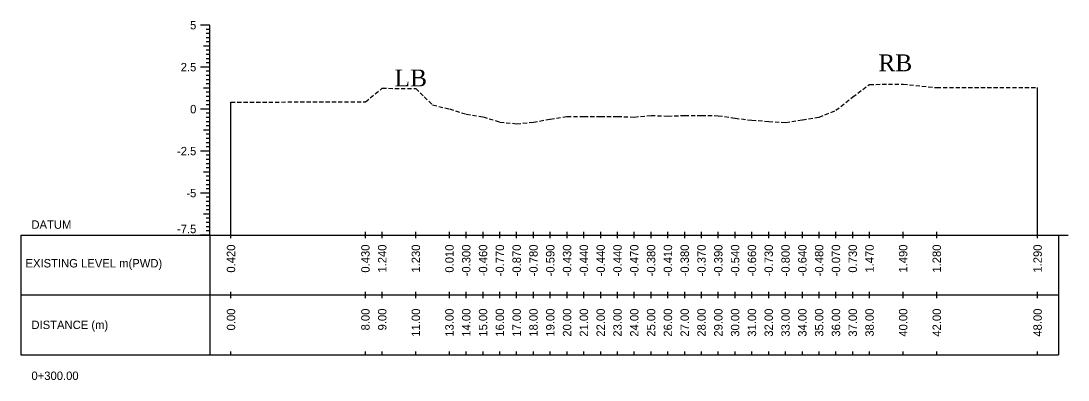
# Model space of a CAD drawing. Header units: inches. Extents: x 4752 to 6808, y -1487 to -426.
# Drawn here: x 4943 to 5005.3, y -1486.8 to -1465.4 of the extents above; entities that cross this region are included whole.
import ezdxf
from ezdxf.enums import TextEntityAlignment as Align

# ---------------------------------------------------------------- set-up
doc = ezdxf.new("R2010")
doc.units = ezdxf.units.IN
doc.header["$MEASUREMENT"] = 0
doc.linetypes.add('HIDDEN', pattern=[0.375, 0.25, -0.125])
doc.layers.add('CS_Drawing', color=7, linetype='Continuous')
doc.layers.add('GL', color=3, linetype='HIDDEN')
doc.styles.add('romans', font='romans.shx')

msp = doc.modelspace()

# ---------------------------------------------------------------- linework, layer by layer
at = {"layer": 'CS_Drawing'}
for p, q in [((4954.207, -1465.666), (4953.645, -1465.666)), ((4954.207, -1465.666), (4953.814, -1465.666)), ((4954.207, -1465.666), (4953.982, -1465.666)), ((4954.207, -1465.916), (4953.982, -1465.916)), ((4954.207, -1466.166), (4953.982, -1466.166)), ((4954.207, -1478.166), (4954.207, -1465.666)), ((4954.207, -1466.416), (4953.982, -1466.416)), ((4954.207, -1466.666), (4953.982, -1466.666)), ((4954.207, -1466.916), (4953.814, -1466.916)), ((4954.207, -1466.916), (4953.982, -1466.916)), ((4954.207, -1467.166), (4953.982, -1467.166)), ((4954.207, -1467.416), (4953.982, -1467.416)), ((4954.207, -1467.666), (4953.982, -1467.666)), ((4954.207, -1467.916), (4953.982, -1467.916)), ((4954.207, -1468.166), (4953.645, -1468.166)), ((4954.207, -1468.166), (4953.814, -1468.166)), ((4954.207, -1468.166), (4953.982, -1468.166)), ((4954.207, -1468.416), (4953.982, -1468.416)), ((4954.207, -1468.666), (4953.982, -1468.666)), ((4954.207, -1468.916), (4953.982, -1468.916)), ((4954.207, -1469.166), (4953.982, -1469.166)), ((4954.207, -1469.416), (4953.814, -1469.416)), ((4954.207, -1469.416), (4953.982, -1469.416)), ((4954.207, -1469.666), (4953.982, -1469.666)), ((4954.207, -1469.916), (4953.982, -1469.916)), ((5003.457, -1478.166), (5003.457, -1469.376)), ((4954.207, -1470.166), (4953.982, -1470.166)), ((4954.207, -1470.416), (4953.982, -1470.416)), ((4955.457, -1478.166), (4955.457, -1470.246)), ((4954.207, -1470.666), (4953.645, -1470.666)), ((4954.207, -1470.666), (4953.814, -1470.666)), ((4954.207, -1470.666), (4953.982, -1470.666)), ((4954.207, -1470.916), (4953.982, -1470.916)), ((4954.207, -1471.166), (4953.982, -1471.166)), ((4954.207, -1471.416), (4953.982, -1471.416)), ((4954.207, -1471.666), (4953.982, -1471.666)), ((4954.207, -1471.916), (4953.814, -1471.916)), ((4954.207, -1471.916), (4953.982, -1471.916)), ((4954.207, -1472.166), (4953.982, -1472.166)), ((4954.207, -1472.416), (4953.982, -1472.416)), ((4954.207, -1472.666), (4953.982, -1472.666)), ((4954.207, -1472.916), (4953.982, -1472.916)), ((4954.207, -1473.166), (4953.645, -1473.166)), ((4954.207, -1473.166), (4953.814, -1473.166)), ((4954.207, -1473.166), (4953.982, -1473.166)), ((4954.207, -1473.416), (4953.982, -1473.416)), ((4954.207, -1473.666), (4953.982, -1473.666)), ((4954.207, -1473.916), (4953.982, -1473.916)), ((4954.207, -1474.166), (4953.982, -1474.166)), ((4954.207, -1474.416), (4953.814, -1474.416)), ((4954.207, -1474.416), (4953.982, -1474.416)), ((4954.207, -1474.666), (4953.982, -1474.666)), ((4954.207, -1474.916), (4953.982, -1474.916)), ((4954.207, -1475.166), (4953.982, -1475.166)), ((4954.207, -1475.416), (4953.982, -1475.416)), ((4954.207, -1475.666), (4953.645, -1475.666)), ((4954.207, -1475.666), (4953.814, -1475.666)), ((4954.207, -1475.666), (4953.982, -1475.666)), ((4954.207, -1475.916), (4953.982, -1475.916)), ((4954.207, -1476.166), (4953.982, -1476.166)), ((4954.207, -1476.416), (4953.982, -1476.416)), ((4954.207, -1476.666), (4953.982, -1476.666)), ((4954.207, -1476.916), (4953.814, -1476.916)), ((4954.207, -1476.916), (4953.982, -1476.916)), ((4954.207, -1477.166), (4953.982, -1477.166)), ((4954.207, -1477.416), (4953.982, -1477.416)), ((4954.207, -1477.666), (4953.982, -1477.666)), ((4954.207, -1477.916), (4953.982, -1477.916)), ((4955.457, -1478.353), (4955.457, -1477.978)), ((4963.457, -1478.353), (4963.457, -1477.978)), ((4964.457, -1478.353), (4964.457, -1477.978)), ((4966.457, -1478.353), (4966.457, -1477.978)), ((4968.457, -1478.353), (4968.457, -1477.978)), ((4969.457, -1478.353), (4969.457, -1477.978)), ((4970.457, -1478.353), (4970.457, -1477.978)), ((4971.457, -1478.353), (4971.457, -1477.978)), ((4972.457, -1478.353), (4972.457, -1477.978)), ((4973.457, -1478.353), (4973.457, -1477.978)), ((4974.457, -1478.353), (4974.457, -1477.978)), ((4975.457, -1478.353), (4975.457, -1477.978)), ((4976.457, -1478.353), (4976.457, -1477.978)), ((4977.457, -1478.353), (4977.457, -1477.978)), ((4978.457, -1478.353), (4978.457, -1477.978)), ((4979.457, -1478.353), (4979.457, -1477.978)), ((4980.457, -1478.353), (4980.457, -1477.978)), ((4981.457, -1478.353), (4981.457, -1477.978)), ((4982.457, -1478.353), (4982.457, -1477.978)), ((4983.457, -1478.353), (4983.457, -1477.978)), ((4984.457, -1478.353), (4984.457, -1477.978)), ((4985.457, -1478.353), (4985.457, -1477.978)), ((4986.457, -1478.353), (4986.457, -1477.978)), ((4987.457, -1478.353), (4987.457, -1477.978)), ((4988.457, -1478.353), (4988.457, -1477.978)), ((4989.457, -1478.353), (4989.457, -1477.978)), ((4990.457, -1478.353), (4990.457, -1477.978)), ((4991.457, -1478.353), (4991.457, -1477.978)), ((4992.457, -1478.353), (4992.457, -1477.978)), ((4993.457, -1478.353), (4993.457, -1477.978)), ((4995.457, -1478.353), (4995.457, -1477.978)), ((4997.457, -1478.353), (4997.457, -1477.978)), ((5003.457, -1478.353), (5003.457, -1477.978)), ((4942.957, -1478.166), (4954.207, -1478.166)), ((4942.957, -1478.166), (4942.957, -1485.291)), ((4954.207, -1478.166), (4953.645, -1478.166)), ((4954.207, -1478.166), (4953.814, -1478.166)), ((4954.207, -1478.166), (4953.982, -1478.166)), ((4954.207, -1478.166), (5004.707, -1478.166)), ((4954.207, -1478.166), (4954.207, -1485.291)), ((5004.707, -1478.166), (5005.27, -1478.166)), ((5004.707, -1478.166), (5005.101, -1478.166)), ((5004.707, -1478.166), (5004.932, -1478.166)), ((5004.707, -1478.166), (5004.707, -1485.291)), ((4942.957, -1481.728), (4954.207, -1481.728)), ((4954.207, -1481.728), (5004.707, -1481.728)), ((4954.207, -1481.728), (5004.707, -1481.728)), ((4955.457, -1481.916), (4955.457, -1481.541)), ((4963.457, -1481.916), (4963.457, -1481.541)), ((4964.457, -1481.916), (4964.457, -1481.541)), ((4966.457, -1481.916), (4966.457, -1481.541)), ((4968.457, -1481.916), (4968.457, -1481.541)), ((4969.457, -1481.916), (4969.457, -1481.541)), ((4970.457, -1481.916), (4970.457, -1481.541)), ((4971.457, -1481.916), (4971.457, -1481.541)), ((4972.457, -1481.916), (4972.457, -1481.541)), ((4973.457, -1481.916), (4973.457, -1481.541)), ((4974.457, -1481.916), (4974.457, -1481.541)), ((4975.457, -1481.916), (4975.457, -1481.541)), ((4976.457, -1481.916), (4976.457, -1481.541)), ((4977.457, -1481.916), (4977.457, -1481.541)), ((4978.457, -1481.916), (4978.457, -1481.541)), ((4979.457, -1481.916), (4979.457, -1481.541)), ((4980.457, -1481.916), (4980.457, -1481.541)), ((4981.457, -1481.916), (4981.457, -1481.541)), ((4982.457, -1481.916), (4982.457, -1481.541)), ((4983.457, -1481.916), (4983.457, -1481.541)), ((4984.457, -1481.916), (4984.457, -1481.541)), ((4985.457, -1481.916), (4985.457, -1481.541)), ((4986.457, -1481.916), (4986.457, -1481.541)), ((4987.457, -1481.916), (4987.457, -1481.541)), ((4988.457, -1481.916), (4988.457, -1481.541)), ((4989.457, -1481.916), (4989.457, -1481.541)), ((4990.457, -1481.916), (4990.457, -1481.541)), ((4991.457, -1481.916), (4991.457, -1481.541)), ((4992.457, -1481.916), (4992.457, -1481.541)), ((4993.457, -1481.916), (4993.457, -1481.541)), ((4995.457, -1481.916), (4995.457, -1481.541)), ((4997.457, -1481.916), (4997.457, -1481.541)), ((5003.457, -1481.916), (5003.457, -1481.541)), ((4942.957, -1485.291), (4954.207, -1485.291)), ((4954.207, -1485.291), (5004.707, -1485.291)), ((4955.457, -1485.291), (4955.457, -1485.103)), ((4963.457, -1485.291), (4963.457, -1485.103)), ((4964.457, -1485.291), (4964.457, -1485.103)), ((4966.457, -1485.291), (4966.457, -1485.103)), ((4968.457, -1485.291), (4968.457, -1485.103)), ((4969.457, -1485.291), (4969.457, -1485.103)), ((4970.457, -1485.291), (4970.457, -1485.103)), ((4971.457, -1485.291), (4971.457, -1485.103)), ((4972.457, -1485.291), (4972.457, -1485.103)), ((4973.457, -1485.291), (4973.457, -1485.103)), ((4974.457, -1485.291), (4974.457, -1485.103)), ((4975.457, -1485.291), (4975.457, -1485.103)), ((4976.457, -1485.291), (4976.457, -1485.103)), ((4977.457, -1485.291), (4977.457, -1485.103)), ((4978.457, -1485.291), (4978.457, -1485.103)), ((4979.457, -1485.291), (4979.457, -1485.103)), ((4980.457, -1485.291), (4980.457, -1485.103)), ((4981.457, -1485.291), (4981.457, -1485.103)), ((4982.457, -1485.291), (4982.457, -1485.103)), ((4983.457, -1485.291), (4983.457, -1485.103)), ((4984.457, -1485.291), (4984.457, -1485.103)), ((4985.457, -1485.291), (4985.457, -1485.103)), ((4986.457, -1485.291), (4986.457, -1485.103)), ((4987.457, -1485.291), (4987.457, -1485.103)), ((4988.457, -1485.291), (4988.457, -1485.103)), ((4989.457, -1485.291), (4989.457, -1485.103)), ((4990.457, -1485.291), (4990.457, -1485.103)), ((4991.457, -1485.291), (4991.457, -1485.103)), ((4992.457, -1485.291), (4992.457, -1485.103)), ((4993.457, -1485.291), (4993.457, -1485.103)), ((4995.457, -1485.291), (4995.457, -1485.103)), ((4997.457, -1485.291), (4997.457, -1485.103)), ((5003.457, -1485.291), (5003.457, -1485.103))]:
    msp.add_line(p, q, dxfattribs=at)
at = {"layer": 'GL'}
msp.add_lwpolyline([(4955.457, -1470.246), (4963.457, -1470.236), (4964.457, -1469.426), (4966.457, -1469.436), (4966.957, -1469.936), (4967.457, -1470.416), (4968.457, -1470.656), (4969.457, -1470.966), (4970.457, -1471.126), (4971.457, -1471.436), (4972.457, -1471.536), (4973.457, -1471.446), (4974.457, -1471.256), (4975.457, -1471.096), (4976.457, -1471.106), (4977.457, -1471.106), (4978.457, -1471.106), (4979.457, -1471.136), (4980.457, -1471.046), (4981.457, -1471.076), (4982.457, -1471.046), (4983.457, -1471.036), (4984.457, -1471.056), (4985.457, -1471.206), (4986.457, -1471.326), (4987.457, -1471.396), (4988.457, -1471.466), (4989.457, -1471.306), (4990.457, -1471.146), (4991.457, -1470.736), (4992.457, -1469.936), (4993.457, -1469.196), (4995.457, -1469.176), (4997.457, -1469.386), (5003.457, -1469.376)], dxfattribs=at)

# ---------------------------------------------------------------- texts
at = {"char_height": 1, "width": 325.84704, "attachment_point": 1, "style": 'romans'}
for s, insert in [('\\pi-1,l1;{\\fTimes New Roman|b0|i0|c0|p18;RB}', (4993.98, -1467.41)), ('{\\fTimes New Roman|b0|i0|c0|p18;LB}', (4965.191, -1468.311))]:
    msp.add_mtext(s, dxfattribs=dict(at, insert=insert))
at = {"layer": 'CS_Drawing'}
for s, p in [('5', (4953.395, -1465.666)), ('2.5', (4953.395, -1468.166)), ('0', (4953.395, -1470.666)), ('-2.5', (4953.395, -1473.166)), ('-5', (4953.395, -1475.666))]:
    msp.add_text(s, height=0.5, dxfattribs=at).set_placement(p, align=Align.MIDDLE_RIGHT)
for s, p in [('DATUM', (4943.582, -1477.541)), ('EXISTING LEVEL m(PWD)', (4943.228, -1479.843)), ('DISTANCE (m)', (4943.582, -1483.509)), ('0+300.00', (4943.582, -1486.541))]:
    msp.add_text(s, height=0.5, dxfattribs=at).set_placement(p, align=Align.MIDDLE_LEFT)
msp.add_text('-7.5', height=0.5, dxfattribs=at).set_placement((4953.395, -1478.053), align=Align.RIGHT)
for s, p in [('0.420', (4955.457, -1478.728)), ('0.430', (4963.457, -1478.728)), ('1.240', (4964.457, -1478.728)), ('1.230', (4966.457, -1478.728)), ('0.010', (4968.457, -1478.728)), ('-0.300', (4969.457, -1478.728)), ('-0.460', (4970.457, -1478.728)), ('-0.770', (4971.457, -1478.728)), ('-0.870', (4972.457, -1478.728)), ('-0.780', (4973.457, -1478.728)), ('-0.590', (4974.457, -1478.728)), ('-0.430', (4975.457, -1478.728)), ('-0.440', (4976.457, -1478.728)), ('-0.440', (4977.457, -1478.728)), ('-0.440', (4978.457, -1478.728)), ('-0.470', (4979.457, -1478.728)), ('-0.380', (4980.457, -1478.728)), ('-0.410', (4981.457, -1478.728)), ('-0.380', (4982.457, -1478.728)), ('-0.370', (4983.457, -1478.728)), ('-0.390', (4984.457, -1478.728)), ('-0.540', (4985.457, -1478.728)), ('-0.660', (4986.457, -1478.728)), ('-0.730', (4987.457, -1478.728)), ('-0.800', (4988.457, -1478.728)), ('-0.640', (4989.457, -1478.728)), ('-0.480', (4990.457, -1478.728)), ('-0.070', (4991.457, -1478.728)), ('0.730', (4992.457, -1478.728)), ('1.470', (4993.457, -1478.728)), ('1.490', (4995.457, -1478.728)), ('1.280', (4997.457, -1478.728)), ('1.290', (5003.457, -1478.728)), ('0.00', (4955.457, -1482.541)), ('8.00', (4963.457, -1482.541)), ('9.00', (4964.457, -1482.541)), ('11.00', (4966.457, -1482.541)), ('13.00', (4968.457, -1482.541)), ('14.00', (4969.457, -1482.541)), ('15.00', (4970.457, -1482.541)), ('16.00', (4971.457, -1482.541)), ('17.00', (4972.457, -1482.541)), ('18.00', (4973.457, -1482.541)), ('19.00', (4974.457, -1482.541)), ('20.00', (4975.457, -1482.541)), ('21.00', (4976.457, -1482.541)), ('22.00', (4977.457, -1482.541)), ('23.00', (4978.457, -1482.541)), ('24.00', (4979.457, -1482.541)), ('25.00', (4980.457, -1482.541)), ('26.00', (4981.457, -1482.541)), ('27.00', (4982.457, -1482.541)), ('28.00', (4983.457, -1482.541)), ('29.00', (4984.457, -1482.541)), ('30.00', (4985.457, -1482.541)), ('31.00', (4986.457, -1482.541)), ('32.00', (4987.457, -1482.541)), ('33.00', (4988.457, -1482.541)), ('34.00', (4989.457, -1482.541)), ('35.00', (4990.457, -1482.541)), ('36.00', (4991.457, -1482.541)), ('37.00', (4992.457, -1482.541)), ('38.00', (4993.457, -1482.541)), ('40.00', (4995.457, -1482.541)), ('42.00', (4997.457, -1482.541)), ('48.00', (5003.457, -1482.541))]:
    msp.add_text(s, height=0.5, rotation=90, dxfattribs=at).set_placement(p, align=Align.MIDDLE_RIGHT)

doc.saveas('drawing.dxf')
